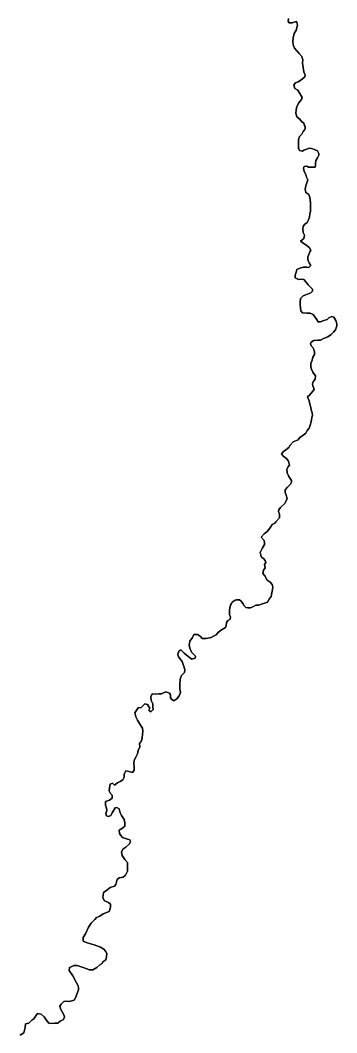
# Model space of a CAD drawing. Header units: inches. Extents: x 33.9 to 41.9, y -4.8 to 5.4.
# Drawn here: x 35.6577 to 35.7098, y 1.0328 to 1.1998 of the extents above; entities that cross this region are included whole.
import ezdxf

# ---------------------------------------------------------------- set-up
doc = ezdxf.new("R2010")
doc.units = ezdxf.units.IN
doc.header["$MEASUREMENT"] = 0
doc.layers.add('Counties', color=7, linetype='Continuous')

msp = doc.modelspace()

# ---------------------------------------------------------------- linework, layer by layer
at = {"layer": 'Counties'}
for points in [[(35.70188, 1.20015), (35.70184, 1.19967), (35.702, 1.1994), (35.70247, 1.1994), (35.70313, 1.19963), (35.70329, 1.19948), (35.70336, 1.19901), (35.70317, 1.19822), (35.70281, 1.19763), (35.70266, 1.19693), (35.70258, 1.19634), (35.70266, 1.19579), (35.70289, 1.19524), (35.70324, 1.19481), (35.70367, 1.19433), (35.7041, 1.19386), (35.70425, 1.19331), (35.70421, 1.19276), (35.70433, 1.19206), (35.70441, 1.19135), (35.70464, 1.1908), (35.7046, 1.19049), (35.70393, 1.18994), (35.70346, 1.18966), (35.70303, 1.18951), (35.70276, 1.18919), (35.70291, 1.1886), (35.70342, 1.18829), (35.70373, 1.18774), (35.70416, 1.18711), (35.70405, 1.18676), (35.70361, 1.18621), (35.70326, 1.18562), (35.70314, 1.18503), (35.7031, 1.18452), (35.70326, 1.18389), (35.70373, 1.18354), (35.70404, 1.18311), (35.70443, 1.18283), (35.70451, 1.18248), (35.70466, 1.18228), (35.70462, 1.18197), (35.70458, 1.18181), (35.70431, 1.1815), (35.70407, 1.18103), (35.70372, 1.18067), (35.70356, 1.18016), (35.70356, 1.17942), (35.70356, 1.17875), (35.70368, 1.17836), (35.70422, 1.17824), (35.70442, 1.17839), (35.70489, 1.17859), (35.70532, 1.17875), (35.70567, 1.17867), (35.7063, 1.17847), (35.70669, 1.17831), (35.70688, 1.17784), (35.70688, 1.17757), (35.70669, 1.17714), (35.70641, 1.17671), (35.70633, 1.1762), (35.70633, 1.17584), (35.70629, 1.17561), (35.70559, 1.17557), (35.70516, 1.17561), (35.70492, 1.17576), (35.70449, 1.17573), (35.70438, 1.17541), (35.70445, 1.17486), (35.70472, 1.17439), (35.70484, 1.17396), (35.70508, 1.17353), (35.70496, 1.17317), (35.70476, 1.17251), (35.70464, 1.17196), (35.70472, 1.17141), (35.70523, 1.17109), (35.70542, 1.17058), (35.70554, 1.16976), (35.70554, 1.16921), (35.70549, 1.16874), (35.70549, 1.16827), (35.70538, 1.16791), (35.70534, 1.16736), (35.70514, 1.16677), (35.70498, 1.16646), (35.70451, 1.16615), (35.70428, 1.16583), (35.70424, 1.16536), (35.70432, 1.16481), (35.70455, 1.16438), (35.70439, 1.16383), (35.70388, 1.1634), (35.70423, 1.16309), (35.70462, 1.16281), (35.7049, 1.16269), (35.70533, 1.1623), (35.70556, 1.16191), (35.7054, 1.16163), (35.70525, 1.16116), (35.70505, 1.16081), (35.70505, 1.16038), (35.70517, 1.16002), (35.70532, 1.15983), (35.70555, 1.15935), (35.70524, 1.15904), (35.70493, 1.15908), (35.70438, 1.15908), (35.70391, 1.159), (35.70325, 1.15869), (35.70317, 1.15826), (35.70297, 1.15775), (35.70301, 1.15732), (35.70356, 1.15704), (35.70391, 1.15712), (35.70442, 1.15704), (35.70473, 1.15669), (35.70512, 1.15618), (35.70555, 1.15574), (35.70586, 1.15547), (35.70582, 1.15511), (35.70559, 1.15488), (35.705, 1.15464), (35.70433, 1.15437), (35.70386, 1.1539), (35.70382, 1.15331), (35.70382, 1.15288), (35.70386, 1.15237), (35.7039, 1.1519), (35.70421, 1.15158), (35.70495, 1.1515), (35.70546, 1.1515), (35.70597, 1.15131), (35.70652, 1.15052), (35.70679, 1.15009), (35.70714, 1.15009), (35.70757, 1.15024), (35.70828, 1.15048), (35.70851, 1.15075), (35.70902, 1.15095), (35.70937, 1.15083), (35.70968, 1.15028), (35.70984, 1.14977), (35.70984, 1.14942), (35.70964, 1.14875), (35.70933, 1.14836), (35.7089, 1.14797), (35.70839, 1.14761), (35.70768, 1.1473), (35.70717, 1.14706), (35.70671, 1.14707), (35.70604, 1.14699), (35.70561, 1.14671), (35.70549, 1.14644), (35.70565, 1.14609), (35.70592, 1.14585), (35.70608, 1.1455), (35.70619, 1.1451), (35.70615, 1.14467), (35.70588, 1.14424), (35.7058, 1.14373), (35.70556, 1.14318), (35.70556, 1.14267), (35.70568, 1.14224), (35.70591, 1.14177), (35.70634, 1.14118), (35.70626, 1.14059), (35.70595, 1.1402), (35.70587, 1.13984), (35.70591, 1.13949), (35.7061, 1.13894), (35.70595, 1.13867), (35.70555, 1.13827), (35.70536, 1.13796), (35.70504, 1.13768), (35.70532, 1.13702), (35.70543, 1.13647), (35.70555, 1.13592), (35.70563, 1.13553), (35.70578, 1.13505), (35.70582, 1.1347), (35.70574, 1.13431), (35.70562, 1.1336), (35.70546, 1.13301), (35.70531, 1.13254), (35.70499, 1.13215), (35.70476, 1.13168), (35.70433, 1.13137), (35.7037, 1.13094), (35.70347, 1.13058), (35.70268, 1.13027), (35.70217, 1.12972), (35.70194, 1.12933), (35.70143, 1.12898), (35.70104, 1.12866), (35.70076, 1.12827), (35.70104, 1.12788), (35.70151, 1.1276), (35.7019, 1.12709), (35.70205, 1.12642), (35.70178, 1.12607), (35.70162, 1.12576), (35.70166, 1.12517), (35.70193, 1.12458), (35.70236, 1.12391), (35.70236, 1.1236), (35.70224, 1.12328), (35.70185, 1.12293), (35.70173, 1.12277), (35.70134, 1.12234), (35.70134, 1.12191), (35.70153, 1.12148), (35.70169, 1.12093), (35.70153, 1.12053), (35.70126, 1.1201), (35.70059, 1.11944), (35.70028, 1.11908), (35.70024, 1.11877), (35.70039, 1.11834), (35.70043, 1.11775), (35.6998, 1.11708), (35.69965, 1.11685), (35.69922, 1.11661), (35.6989, 1.11622), (35.69863, 1.11579), (35.69831, 1.11543), (35.69788, 1.11508), (35.69738, 1.11453), (35.69788, 1.11398), (35.69796, 1.11355), (35.69792, 1.11332), (35.69761, 1.11277), (35.69741, 1.11237), (35.69721, 1.11202), (35.69733, 1.11159), (35.69745, 1.11127), (35.69776, 1.11104), (35.69803, 1.11069), (35.69815, 1.11037), (35.69791, 1.11002), (35.69803, 1.10951), (35.69776, 1.10908), (35.69768, 1.10856), (35.69799, 1.10817), (35.69838, 1.10743), (35.69889, 1.10711), (35.6992, 1.10676), (35.69928, 1.10633), (35.69924, 1.10593), (35.69916, 1.10535), (35.69904, 1.10476), (35.69872, 1.10433), (35.69841, 1.10382), (35.69763, 1.10354), (35.69692, 1.10335), (35.69649, 1.10335), (35.6961, 1.10311), (35.69563, 1.10288), (35.69516, 1.10288), (35.69485, 1.10292), (35.69458, 1.10319), (35.69434, 1.10362), (35.69407, 1.10398), (35.6938, 1.10421), (35.69333, 1.10421), (35.69309, 1.10417), (35.69262, 1.10382), (35.69247, 1.10359), (35.69231, 1.10331), (35.69223, 1.10292), (35.69215, 1.10237), (35.69219, 1.10178), (35.69231, 1.10135), (35.69227, 1.10103), (35.69191, 1.1008), (35.69168, 1.10049), (35.6916, 1.09994), (35.69148, 1.09966), (35.69066, 1.09915), (35.69023, 1.09876), (35.68995, 1.09841), (35.68964, 1.09825), (35.68913, 1.09801), (35.68831, 1.09782), (35.68765, 1.09782), (35.68737, 1.09813), (35.68687, 1.09849), (35.68628, 1.09849), (35.68604, 1.09798), (35.68565, 1.09739), (35.68553, 1.09672), (35.68561, 1.09621), (35.68588, 1.09555), (35.68658, 1.09492), (35.68651, 1.09456), (35.68596, 1.09441), (35.68557, 1.09468), (35.68502, 1.09512), (35.68467, 1.09539), (35.68416, 1.09594), (35.68381, 1.09575), (35.68365, 1.09523), (35.68377, 1.0948), (35.68439, 1.09402), (35.68455, 1.09351), (35.6847, 1.09311), (35.68482, 1.0926), (35.68474, 1.09221), (35.68427, 1.0917), (35.68404, 1.09111), (35.684, 1.09025), (35.68399, 1.08954), (35.68407, 1.08891), (35.68387, 1.08836), (35.68348, 1.08789), (35.68301, 1.08754), (35.68258, 1.08782), (35.68243, 1.08805), (35.68243, 1.08852), (35.68227, 1.0888), (35.68169, 1.08903), (35.68129, 1.08884), (35.68098, 1.08872), (35.68051, 1.08868), (35.67996, 1.08864), (35.67942, 1.08868), (35.67918, 1.08821), (35.67926, 1.08758), (35.67953, 1.08703), (35.67953, 1.0866), (35.67957, 1.08609), (35.67922, 1.08574), (35.67886, 1.08602), (35.67902, 1.08633), (35.67883, 1.08668), (35.67867, 1.08696), (35.6782, 1.08704), (35.67793, 1.08676), (35.67758, 1.08645), (35.67711, 1.08641), (35.67679, 1.0859), (35.67656, 1.08555), (35.67671, 1.08488), (35.67702, 1.08437), (35.67749, 1.08354), (35.67784, 1.08303), (35.67788, 1.08256), (35.67784, 1.08201), (35.67776, 1.08146), (35.67764, 1.08095), (35.67733, 1.08052), (35.67737, 1.07997), (35.67713, 1.07934), (35.67701, 1.07881), (35.67672, 1.07827), (35.67643, 1.07776), (35.67639, 1.07722), (35.67643, 1.07663), (35.67647, 1.07613), (35.67618, 1.07571), (35.67555, 1.07588), (35.67509, 1.076), (35.6748, 1.07546), (35.6748, 1.07495), (35.67459, 1.07449), (35.67417, 1.07424), (35.67372, 1.07399), (35.67321, 1.07365), (35.67288, 1.07395), (35.67251, 1.07382), (35.67238, 1.07319), (35.67234, 1.07269), (35.67255, 1.07223), (35.6728, 1.07197), (35.6728, 1.07151), (35.67238, 1.07118), (35.67175, 1.07093), (35.67175, 1.07034), (35.67188, 1.06983), (35.67192, 1.06946), (35.67179, 1.06895), (35.67188, 1.06858), (35.67221, 1.06845), (35.67259, 1.06862), (35.67284, 1.06908), (35.6733, 1.06988), (35.67359, 1.06996), (35.67396, 1.06975), (35.67413, 1.06904), (35.67434, 1.06862), (35.6748, 1.06794), (35.67492, 1.0674), (35.67492, 1.06685), (35.67451, 1.06656), (35.67396, 1.06622), (35.67401, 1.06564), (35.67425, 1.06534), (35.67451, 1.06501), (35.67517, 1.0648), (35.67572, 1.06463), (35.67584, 1.06437), (35.67567, 1.06396), (35.67509, 1.06341), (35.67459, 1.06308), (35.67434, 1.06257), (35.67446, 1.06203), (35.67492, 1.06135), (35.67534, 1.06085), (35.67538, 1.06043), (35.67538, 1.05997), (35.67538, 1.05946), (35.67517, 1.05913), (35.67505, 1.05879), (35.67463, 1.05846), (35.67396, 1.05833), (35.67363, 1.05808), (35.67354, 1.05766), (35.67342, 1.05724), (35.67321, 1.05699), (35.6725, 1.05674), (35.67196, 1.05632), (35.67142, 1.0559), (35.67129, 1.05506), (35.67154, 1.05452), (35.67221, 1.05426), (35.67254, 1.05397), (35.67254, 1.05355), (35.67242, 1.05305), (35.67233, 1.05279), (35.67133, 1.05238), (35.67079, 1.05204), (35.67025, 1.05179), (35.66995, 1.05149), (35.66937, 1.05086), (35.66895, 1.05019), (35.66841, 1.0491), (35.66803, 1.04847), (35.66803, 1.04789), (35.6687, 1.04763), (35.66987, 1.04726), (35.67091, 1.04692), (35.67145, 1.04658), (35.67171, 1.04625), (35.67196, 1.04583), (35.67191, 1.04528), (35.67179, 1.04482), (35.67129, 1.04448), (35.67116, 1.04423), (35.67079, 1.04398), (35.67029, 1.04352), (35.66966, 1.04318), (35.66908, 1.04314), (35.66866, 1.04331), (35.66807, 1.04352), (35.66753, 1.04373), (35.66707, 1.0439), (35.66649, 1.0439), (35.6662, 1.04373), (35.66578, 1.04356), (35.66574, 1.04306), (35.66632, 1.04218), (35.66695, 1.04104), (35.6672, 1.04054), (35.66728, 1.04021), (35.66728, 1.03987), (35.66699, 1.03916), (35.66686, 1.03865), (35.66657, 1.03815), (35.66574, 1.03794), (35.66536, 1.03798), (35.66486, 1.03794), (35.6644, 1.03752), (35.66419, 1.03714), (35.66436, 1.03664), (35.66461, 1.03622), (35.66486, 1.03572), (35.66498, 1.03538), (35.66482, 1.03496), (35.66427, 1.03471), (35.66386, 1.03437), (35.66332, 1.03437), (35.66273, 1.03429), (35.6624, 1.03438), (35.66194, 1.03492), (35.6616, 1.03543), (35.66115, 1.03584), (35.66052, 1.03597), (35.66027, 1.03555), (35.65993, 1.03509), (35.65956, 1.03484), (35.6591, 1.03438), (35.65856, 1.03425), (35.65847, 1.03362), (35.65826, 1.03278), (35.65768, 1.03236)], [(35.65768, 1.03236), (35.65826, 1.03278), (35.65847, 1.03362), (35.65856, 1.03425), (35.6591, 1.03438), (35.65956, 1.03484), (35.65993, 1.03509), (35.66027, 1.03555), (35.66052, 1.03597), (35.66115, 1.03584), (35.6616, 1.03543), (35.66194, 1.03492), (35.6624, 1.03438), (35.66273, 1.03429), (35.66332, 1.03437), (35.66386, 1.03437), (35.66427, 1.03471), (35.66482, 1.03496), (35.66498, 1.03538), (35.66486, 1.03572), (35.66461, 1.03622), (35.66436, 1.03664), (35.66419, 1.03714), (35.6644, 1.03752), (35.66486, 1.03794), (35.66536, 1.03798), (35.66574, 1.03794), (35.66657, 1.03815), (35.66686, 1.03865), (35.66699, 1.03916), (35.66728, 1.03987), (35.66728, 1.04021), (35.6672, 1.04054), (35.66695, 1.04104), (35.66632, 1.04218), (35.66574, 1.04306), (35.66578, 1.04356), (35.6662, 1.04373), (35.66649, 1.0439), (35.66707, 1.0439), (35.66753, 1.04373), (35.66807, 1.04352), (35.66866, 1.04331), (35.66908, 1.04314), (35.66966, 1.04318), (35.67029, 1.04352), (35.67079, 1.04398), (35.67116, 1.04423), (35.67129, 1.04448), (35.67179, 1.04482), (35.67191, 1.04528), (35.67196, 1.04583), (35.67171, 1.04625), (35.67145, 1.04658), (35.67091, 1.04692), (35.66987, 1.04726), (35.6687, 1.04763), (35.66803, 1.04789), (35.66803, 1.04847), (35.66841, 1.0491), (35.66895, 1.05019), (35.66937, 1.05086), (35.66995, 1.05149), (35.67025, 1.05179), (35.67079, 1.05204), (35.67133, 1.05238), (35.67233, 1.05279), (35.67242, 1.05305), (35.67254, 1.05355), (35.67254, 1.05397), (35.67221, 1.05426), (35.67154, 1.05452), (35.67129, 1.05506), (35.67142, 1.0559), (35.67196, 1.05632), (35.6725, 1.05674), (35.67321, 1.05699), (35.67342, 1.05724), (35.67354, 1.05766), (35.67363, 1.05808), (35.67396, 1.05833), (35.67463, 1.05846), (35.67505, 1.05879), (35.67517, 1.05913), (35.67538, 1.05946), (35.67538, 1.05997), (35.67538, 1.06043), (35.67534, 1.06085), (35.67492, 1.06135), (35.67446, 1.06203), (35.67434, 1.06257), (35.67459, 1.06308), (35.67509, 1.06341), (35.67567, 1.06396), (35.67584, 1.06437), (35.67572, 1.06463), (35.67517, 1.0648), (35.67451, 1.06501), (35.67425, 1.06534), (35.67401, 1.06564), (35.67396, 1.06622), (35.67451, 1.06656), (35.67492, 1.06685), (35.67492, 1.0674), (35.6748, 1.06794), (35.67434, 1.06862), (35.67413, 1.06904), (35.67396, 1.06975), (35.67359, 1.06996), (35.6733, 1.06988), (35.67284, 1.06908), (35.67259, 1.06862), (35.67221, 1.06845), (35.67188, 1.06858), (35.67179, 1.06895), (35.67192, 1.06946), (35.67188, 1.06983), (35.67175, 1.07034), (35.67175, 1.07093), (35.67238, 1.07118), (35.6728, 1.07151), (35.6728, 1.07197), (35.67255, 1.07223), (35.67234, 1.07269), (35.67238, 1.07319), (35.67251, 1.07382), (35.67288, 1.07395), (35.67321, 1.07365), (35.67372, 1.07399), (35.67417, 1.07424), (35.67459, 1.07449), (35.6748, 1.07495), (35.6748, 1.07546), (35.67509, 1.076), (35.67555, 1.07588), (35.67618, 1.07571), (35.67647, 1.07613), (35.67643, 1.07663), (35.67639, 1.07722), (35.67643, 1.07776), (35.67672, 1.07827), (35.67701, 1.07881), (35.67713, 1.07934), (35.67737, 1.07997), (35.67733, 1.08052), (35.67764, 1.08095), (35.67776, 1.08146), (35.67784, 1.08201), (35.67788, 1.08256), (35.67784, 1.08303), (35.67749, 1.08354), (35.67702, 1.08437), (35.67671, 1.08488), (35.67656, 1.08555), (35.67679, 1.0859), (35.67711, 1.08641), (35.67758, 1.08645), (35.67793, 1.08676), (35.6782, 1.08704), (35.67867, 1.08696), (35.67883, 1.08668), (35.67902, 1.08633), (35.67886, 1.08602), (35.67922, 1.08574), (35.67957, 1.08609), (35.67953, 1.0866), (35.67953, 1.08703), (35.67926, 1.08758), (35.67918, 1.08821), (35.67942, 1.08868), (35.67996, 1.08864), (35.68051, 1.08868), (35.68098, 1.08872), (35.68129, 1.08884), (35.68169, 1.08903), (35.68227, 1.0888), (35.68243, 1.08852), (35.68243, 1.08805), (35.68258, 1.08782), (35.68301, 1.08754), (35.68348, 1.08789), (35.68387, 1.08836), (35.68407, 1.08891), (35.68399, 1.08954), (35.684, 1.09025), (35.68404, 1.09111), (35.68427, 1.0917), (35.68474, 1.09221), (35.68482, 1.0926), (35.6847, 1.09311), (35.68455, 1.09351), (35.68439, 1.09402), (35.68377, 1.0948), (35.68365, 1.09523), (35.68381, 1.09575), (35.68416, 1.09594), (35.68467, 1.09539), (35.68502, 1.09512), (35.68557, 1.09468), (35.68596, 1.09441), (35.68651, 1.09456), (35.68658, 1.09492), (35.68588, 1.09555), (35.68561, 1.09621), (35.68553, 1.09672), (35.68565, 1.09739), (35.68604, 1.09798), (35.68628, 1.09849), (35.68687, 1.09849), (35.68737, 1.09813), (35.68765, 1.09782), (35.68831, 1.09782), (35.68913, 1.09801), (35.68964, 1.09825), (35.68995, 1.09841), (35.69023, 1.09876), (35.69066, 1.09915), (35.69148, 1.09966), (35.6916, 1.09994), (35.69168, 1.10049), (35.69191, 1.1008), (35.69227, 1.10103), (35.69231, 1.10135), (35.69219, 1.10178), (35.69215, 1.10237), (35.69223, 1.10292), (35.69231, 1.10331), (35.69247, 1.10359), (35.69262, 1.10382), (35.69309, 1.10417), (35.69333, 1.10421), (35.6938, 1.10421), (35.69407, 1.10398), (35.69434, 1.10362), (35.69458, 1.10319), (35.69485, 1.10292), (35.69516, 1.10288), (35.69563, 1.10288), (35.6961, 1.10311), (35.69649, 1.10335), (35.69692, 1.10335), (35.69763, 1.10354), (35.69841, 1.10382), (35.69872, 1.10433), (35.69904, 1.10476), (35.69916, 1.10535), (35.69924, 1.10593), (35.69928, 1.10633), (35.6992, 1.10676), (35.69889, 1.10711), (35.69838, 1.10743), (35.69799, 1.10817), (35.69768, 1.10856), (35.69776, 1.10908), (35.69803, 1.10951), (35.69791, 1.11002), (35.69815, 1.11037), (35.69803, 1.11069), (35.69776, 1.11104), (35.69745, 1.11127), (35.69733, 1.11159), (35.69721, 1.11202), (35.69741, 1.11237), (35.69761, 1.11277), (35.69792, 1.11332), (35.69796, 1.11355), (35.69788, 1.11398), (35.69738, 1.11453), (35.69788, 1.11508), (35.69831, 1.11543), (35.69863, 1.11579), (35.6989, 1.11622), (35.69922, 1.11661), (35.69965, 1.11685), (35.6998, 1.11708), (35.70043, 1.11775), (35.70039, 1.11834), (35.70024, 1.11877), (35.70028, 1.11908), (35.70059, 1.11944), (35.70126, 1.1201), (35.70153, 1.12053), (35.70169, 1.12093), (35.70153, 1.12148), (35.70134, 1.12191), (35.70134, 1.12234), (35.70173, 1.12277), (35.70185, 1.12293), (35.70224, 1.12328), (35.70236, 1.1236), (35.70236, 1.12391), (35.70193, 1.12458), (35.70166, 1.12517), (35.70162, 1.12576), (35.70178, 1.12607), (35.70205, 1.12642), (35.7019, 1.12709), (35.70151, 1.1276), (35.70104, 1.12788), (35.70076, 1.12827), (35.70104, 1.12866), (35.70143, 1.12898), (35.70194, 1.12933), (35.70217, 1.12972), (35.70268, 1.13027), (35.70347, 1.13058), (35.7037, 1.13094), (35.70433, 1.13137), (35.70476, 1.13168), (35.70499, 1.13215), (35.70531, 1.13254), (35.70546, 1.13301), (35.70562, 1.1336), (35.70574, 1.13431), (35.70582, 1.1347), (35.70578, 1.13505), (35.70563, 1.13553), (35.70555, 1.13592), (35.70543, 1.13647), (35.70532, 1.13702), (35.70504, 1.13768), (35.70536, 1.13796), (35.70555, 1.13827), (35.70595, 1.13867), (35.7061, 1.13894), (35.70591, 1.13949), (35.70587, 1.13984), (35.70595, 1.1402), (35.70626, 1.14059), (35.70634, 1.14118), (35.70591, 1.14177), (35.70568, 1.14224), (35.70556, 1.14267), (35.70556, 1.14318), (35.7058, 1.14373), (35.70588, 1.14424), (35.70615, 1.14467), (35.70619, 1.1451), (35.70608, 1.1455), (35.70592, 1.14585), (35.70565, 1.14609), (35.70549, 1.14644), (35.70561, 1.14671), (35.70604, 1.14699), (35.70671, 1.14707), (35.70717, 1.14706), (35.70768, 1.1473), (35.70839, 1.14761), (35.7089, 1.14797), (35.70933, 1.14836), (35.70964, 1.14875), (35.70984, 1.14942), (35.70984, 1.14977), (35.70968, 1.15028), (35.70937, 1.15083), (35.70902, 1.15095), (35.70851, 1.15075), (35.70828, 1.15048), (35.70757, 1.15024), (35.70714, 1.15009), (35.70679, 1.15009), (35.70652, 1.15052), (35.70597, 1.15131), (35.70546, 1.1515), (35.70495, 1.1515), (35.70421, 1.15158), (35.7039, 1.1519), (35.70386, 1.15237), (35.70382, 1.15288), (35.70382, 1.15331), (35.70386, 1.1539), (35.70433, 1.15437), (35.705, 1.15464), (35.70559, 1.15488), (35.70582, 1.15511), (35.70586, 1.15547), (35.70555, 1.15574), (35.70512, 1.15618), (35.70473, 1.15669), (35.70442, 1.15704), (35.70391, 1.15712), (35.70356, 1.15704), (35.70301, 1.15732), (35.70297, 1.15775), (35.70317, 1.15826), (35.70325, 1.15869), (35.70391, 1.159), (35.70438, 1.15908), (35.70493, 1.15908), (35.70524, 1.15904), (35.70555, 1.15935), (35.70532, 1.15983), (35.70517, 1.16002), (35.70505, 1.16038), (35.70505, 1.16081), (35.70525, 1.16116), (35.7054, 1.16163), (35.70556, 1.16191), (35.70533, 1.1623), (35.7049, 1.16269), (35.70462, 1.16281), (35.70423, 1.16309), (35.70388, 1.1634), (35.70439, 1.16383), (35.70455, 1.16438), (35.70432, 1.16481), (35.70424, 1.16536), (35.70428, 1.16583), (35.70451, 1.16615), (35.70498, 1.16646), (35.70514, 1.16677), (35.70534, 1.16736), (35.70538, 1.16791), (35.70549, 1.16827), (35.70549, 1.16874), (35.70554, 1.16921), (35.70554, 1.16976), (35.70542, 1.17058), (35.70523, 1.17109), (35.70472, 1.17141), (35.70464, 1.17196), (35.70476, 1.17251), (35.70496, 1.17317), (35.70508, 1.17353), (35.70484, 1.17396), (35.70472, 1.17439), (35.70445, 1.17486), (35.70438, 1.17541), (35.70449, 1.17573), (35.70492, 1.17576), (35.70516, 1.17561), (35.70559, 1.17557), (35.70629, 1.17561), (35.70633, 1.17584), (35.70633, 1.1762), (35.70641, 1.17671), (35.70669, 1.17714), (35.70688, 1.17757), (35.70688, 1.17784), (35.70669, 1.17831), (35.7063, 1.17847), (35.70567, 1.17867), (35.70532, 1.17875), (35.70489, 1.17859), (35.70442, 1.17839), (35.70422, 1.17824), (35.70368, 1.17836), (35.70356, 1.17875), (35.70356, 1.17942), (35.70356, 1.18016), (35.70372, 1.18067), (35.70407, 1.18103), (35.70431, 1.1815), (35.70458, 1.18181), (35.70462, 1.18197), (35.70466, 1.18228), (35.70451, 1.18248), (35.70443, 1.18283), (35.70404, 1.18311), (35.70373, 1.18354), (35.70326, 1.18389), (35.7031, 1.18452), (35.70314, 1.18503), (35.70326, 1.18562), (35.70361, 1.18621), (35.70405, 1.18676), (35.70416, 1.18711), (35.70373, 1.18774), (35.70342, 1.18829), (35.70291, 1.1886), (35.70276, 1.18919), (35.70303, 1.18951), (35.70346, 1.18966), (35.70393, 1.18994), (35.7046, 1.19049), (35.70464, 1.1908), (35.70441, 1.19135), (35.70433, 1.19206), (35.70421, 1.19276), (35.70425, 1.19331), (35.7041, 1.19386), (35.70367, 1.19433), (35.70324, 1.19481), (35.70289, 1.19524), (35.70266, 1.19579), (35.70258, 1.19634), (35.70266, 1.19693), (35.70281, 1.19763), (35.70317, 1.19822), (35.70336, 1.19901), (35.70329, 1.19948), (35.70313, 1.19963), (35.70247, 1.1994), (35.702, 1.1994), (35.70184, 1.19967), (35.70188, 1.20015)], [(35.70188, 1.20015), (35.70184, 1.19967), (35.702, 1.1994), (35.70247, 1.1994), (35.70313, 1.19963), (35.70329, 1.19948), (35.70336, 1.19901), (35.70317, 1.19822), (35.70281, 1.19763), (35.70266, 1.19693), (35.70258, 1.19634), (35.70266, 1.19579), (35.70289, 1.19524), (35.70324, 1.19481), (35.70367, 1.19433), (35.7041, 1.19386), (35.70425, 1.19331), (35.70421, 1.19276), (35.70433, 1.19206), (35.70441, 1.19135), (35.70464, 1.1908), (35.7046, 1.19049), (35.70393, 1.18994), (35.70346, 1.18966), (35.70303, 1.18951), (35.70276, 1.18919), (35.70291, 1.1886), (35.70342, 1.18829), (35.70373, 1.18774), (35.70416, 1.18711), (35.70405, 1.18676), (35.70361, 1.18621), (35.70326, 1.18562), (35.70314, 1.18503), (35.7031, 1.18452), (35.70326, 1.18389), (35.70373, 1.18354), (35.70404, 1.18311), (35.70443, 1.18283), (35.70451, 1.18248), (35.70466, 1.18228), (35.70462, 1.18197), (35.70458, 1.18181), (35.70431, 1.1815), (35.70407, 1.18103), (35.70372, 1.18067), (35.70356, 1.18016), (35.70356, 1.17942), (35.70356, 1.17875), (35.70368, 1.17836), (35.70422, 1.17824), (35.70442, 1.17839), (35.70489, 1.17859), (35.70532, 1.17875), (35.70567, 1.17867), (35.7063, 1.17847), (35.70669, 1.17831), (35.70688, 1.17784), (35.70688, 1.17757), (35.70669, 1.17714), (35.70641, 1.17671), (35.70633, 1.1762), (35.70633, 1.17584), (35.70629, 1.17561), (35.70559, 1.17557), (35.70516, 1.17561), (35.70492, 1.17576), (35.70449, 1.17573), (35.70438, 1.17541), (35.70445, 1.17486), (35.70472, 1.17439), (35.70484, 1.17396), (35.70508, 1.17353), (35.70496, 1.17317), (35.70476, 1.17251), (35.70464, 1.17196), (35.70472, 1.17141), (35.70523, 1.17109), (35.70542, 1.17058), (35.70554, 1.16976), (35.70554, 1.16921), (35.70549, 1.16874), (35.70549, 1.16827), (35.70538, 1.16791), (35.70534, 1.16736), (35.70514, 1.16677), (35.70498, 1.16646), (35.70451, 1.16615), (35.70428, 1.16583), (35.70424, 1.16536), (35.70432, 1.16481), (35.70455, 1.16438), (35.70439, 1.16383), (35.70388, 1.1634), (35.70423, 1.16309), (35.70462, 1.16281), (35.7049, 1.16269), (35.70533, 1.1623), (35.70556, 1.16191), (35.7054, 1.16163), (35.70525, 1.16116), (35.70505, 1.16081), (35.70505, 1.16038), (35.70517, 1.16002), (35.70532, 1.15983), (35.70555, 1.15935), (35.70524, 1.15904), (35.70493, 1.15908), (35.70438, 1.15908), (35.70391, 1.159), (35.70325, 1.15869), (35.70317, 1.15826), (35.70297, 1.15775), (35.70301, 1.15732), (35.70356, 1.15704), (35.70391, 1.15712), (35.70442, 1.15704), (35.70473, 1.15669), (35.70512, 1.15618), (35.70555, 1.15574), (35.70586, 1.15547), (35.70582, 1.15511), (35.70559, 1.15488), (35.705, 1.15464), (35.70433, 1.15437), (35.70386, 1.1539), (35.70382, 1.15331), (35.70382, 1.15288), (35.70386, 1.15237), (35.7039, 1.1519), (35.70421, 1.15158), (35.70495, 1.1515), (35.70546, 1.1515), (35.70597, 1.15131), (35.70652, 1.15052), (35.70679, 1.15009), (35.70714, 1.15009), (35.70757, 1.15024), (35.70828, 1.15048), (35.70851, 1.15075), (35.70902, 1.15095), (35.70937, 1.15083), (35.70968, 1.15028), (35.70984, 1.14977), (35.70984, 1.14942), (35.70964, 1.14875), (35.70933, 1.14836), (35.7089, 1.14797), (35.70839, 1.14761), (35.70768, 1.1473), (35.70717, 1.14706), (35.70671, 1.14707), (35.70604, 1.14699), (35.70561, 1.14671), (35.70549, 1.14644), (35.70565, 1.14609), (35.70592, 1.14585), (35.70608, 1.1455), (35.70619, 1.1451), (35.70615, 1.14467), (35.70588, 1.14424), (35.7058, 1.14373), (35.70556, 1.14318), (35.70556, 1.14267), (35.70568, 1.14224), (35.70591, 1.14177), (35.70634, 1.14118), (35.70626, 1.14059), (35.70595, 1.1402), (35.70587, 1.13984), (35.70591, 1.13949), (35.7061, 1.13894), (35.70595, 1.13867), (35.70555, 1.13827), (35.70536, 1.13796), (35.70504, 1.13768), (35.70532, 1.13702), (35.70543, 1.13647), (35.70555, 1.13592), (35.70563, 1.13553), (35.70578, 1.13505), (35.70582, 1.1347), (35.70574, 1.13431), (35.70562, 1.1336), (35.70546, 1.13301), (35.70531, 1.13254), (35.70499, 1.13215), (35.70476, 1.13168), (35.70433, 1.13137), (35.7037, 1.13094), (35.70347, 1.13058), (35.70268, 1.13027), (35.70217, 1.12972), (35.70194, 1.12933), (35.70143, 1.12898), (35.70104, 1.12866), (35.70076, 1.12827), (35.70104, 1.12788), (35.70151, 1.1276), (35.7019, 1.12709), (35.70205, 1.12642), (35.70178, 1.12607), (35.70162, 1.12576), (35.70166, 1.12517), (35.70193, 1.12458), (35.70236, 1.12391), (35.70236, 1.1236), (35.70224, 1.12328), (35.70185, 1.12293), (35.70173, 1.12277), (35.70134, 1.12234), (35.70134, 1.12191), (35.70153, 1.12148), (35.70169, 1.12093), (35.70153, 1.12053), (35.70126, 1.1201), (35.70059, 1.11944), (35.70028, 1.11908), (35.70024, 1.11877), (35.70039, 1.11834), (35.70043, 1.11775), (35.6998, 1.11708), (35.69965, 1.11685), (35.69922, 1.11661), (35.6989, 1.11622), (35.69863, 1.11579), (35.69831, 1.11543), (35.69788, 1.11508), (35.69738, 1.11453), (35.69788, 1.11398), (35.69796, 1.11355), (35.69792, 1.11332), (35.69761, 1.11277), (35.69741, 1.11237), (35.69721, 1.11202), (35.69733, 1.11159), (35.69745, 1.11127), (35.69776, 1.11104), (35.69803, 1.11069), (35.69815, 1.11037), (35.69791, 1.11002), (35.69803, 1.10951), (35.69776, 1.10908), (35.69768, 1.10856), (35.69799, 1.10817), (35.69838, 1.10743), (35.69889, 1.10711), (35.6992, 1.10676), (35.69928, 1.10633), (35.69924, 1.10593), (35.69916, 1.10535), (35.69904, 1.10476), (35.69872, 1.10433), (35.69841, 1.10382), (35.69763, 1.10354), (35.69692, 1.10335), (35.69649, 1.10335), (35.6961, 1.10311), (35.69563, 1.10288), (35.69516, 1.10288), (35.69485, 1.10292), (35.69458, 1.10319), (35.69434, 1.10362), (35.69407, 1.10398), (35.6938, 1.10421), (35.69333, 1.10421), (35.69309, 1.10417), (35.69262, 1.10382), (35.69247, 1.10359), (35.69231, 1.10331), (35.69223, 1.10292), (35.69215, 1.10237), (35.69219, 1.10178), (35.69231, 1.10135), (35.69227, 1.10103), (35.69191, 1.1008), (35.69168, 1.10049), (35.6916, 1.09994), (35.69148, 1.09966), (35.69066, 1.09915), (35.69023, 1.09876), (35.68995, 1.09841), (35.68964, 1.09825), (35.68913, 1.09801), (35.68831, 1.09782), (35.68765, 1.09782), (35.68737, 1.09813), (35.68687, 1.09849), (35.68628, 1.09849), (35.68604, 1.09798), (35.68565, 1.09739), (35.68553, 1.09672), (35.68561, 1.09621), (35.68588, 1.09555), (35.68658, 1.09492), (35.68651, 1.09456), (35.68596, 1.09441), (35.68557, 1.09468), (35.68502, 1.09512), (35.68467, 1.09539), (35.68416, 1.09594), (35.68381, 1.09575), (35.68365, 1.09523), (35.68377, 1.0948), (35.68439, 1.09402), (35.68455, 1.09351), (35.6847, 1.09311), (35.68482, 1.0926), (35.68474, 1.09221), (35.68427, 1.0917), (35.68404, 1.09111), (35.684, 1.09025), (35.68399, 1.08954), (35.68407, 1.08891), (35.68387, 1.08836), (35.68348, 1.08789), (35.68301, 1.08754), (35.68258, 1.08782), (35.68243, 1.08805), (35.68243, 1.08852), (35.68227, 1.0888), (35.68169, 1.08903), (35.68129, 1.08884), (35.68098, 1.08872), (35.68051, 1.08868), (35.67996, 1.08864), (35.67942, 1.08868), (35.67918, 1.08821), (35.67926, 1.08758), (35.67953, 1.08703), (35.67953, 1.0866), (35.67957, 1.08609), (35.67922, 1.08574), (35.67886, 1.08602), (35.67902, 1.08633), (35.67883, 1.08668), (35.67867, 1.08696), (35.6782, 1.08704), (35.67793, 1.08676), (35.67758, 1.08645), (35.67711, 1.08641), (35.67679, 1.0859), (35.67656, 1.08555), (35.67671, 1.08488), (35.67702, 1.08437), (35.67749, 1.08354), (35.67784, 1.08303), (35.67788, 1.08256), (35.67784, 1.08201), (35.67776, 1.08146), (35.67764, 1.08095), (35.67733, 1.08052), (35.67737, 1.07997), (35.67713, 1.07934), (35.67701, 1.07881), (35.67672, 1.07827), (35.67643, 1.07776), (35.67639, 1.07722), (35.67643, 1.07663), (35.67647, 1.07613), (35.67618, 1.07571), (35.67555, 1.07588), (35.67509, 1.076), (35.6748, 1.07546), (35.6748, 1.07495), (35.67459, 1.07449), (35.67417, 1.07424), (35.67372, 1.07399), (35.67321, 1.07365), (35.67288, 1.07395), (35.67251, 1.07382), (35.67238, 1.07319), (35.67234, 1.07269), (35.67255, 1.07223), (35.6728, 1.07197), (35.6728, 1.07151), (35.67238, 1.07118), (35.67175, 1.07093), (35.67175, 1.07034), (35.67188, 1.06983), (35.67192, 1.06946), (35.67179, 1.06895), (35.67188, 1.06858), (35.67221, 1.06845), (35.67259, 1.06862), (35.67284, 1.06908), (35.6733, 1.06988), (35.67359, 1.06996), (35.67396, 1.06975), (35.67413, 1.06904), (35.67434, 1.06862), (35.6748, 1.06794), (35.67492, 1.0674), (35.67492, 1.06685), (35.67451, 1.06656), (35.67396, 1.06622), (35.67401, 1.06564), (35.67425, 1.06534), (35.67451, 1.06501), (35.67517, 1.0648), (35.67572, 1.06463), (35.67584, 1.06437), (35.67567, 1.06396), (35.67509, 1.06341), (35.67459, 1.06308), (35.67434, 1.06257), (35.67446, 1.06203), (35.67492, 1.06135), (35.67534, 1.06085), (35.67538, 1.06043), (35.67538, 1.05997), (35.67538, 1.05946), (35.67517, 1.05913), (35.67505, 1.05879), (35.67463, 1.05846), (35.67396, 1.05833), (35.67363, 1.05808), (35.67354, 1.05766), (35.67342, 1.05724), (35.67321, 1.05699), (35.6725, 1.05674), (35.67196, 1.05632), (35.67142, 1.0559), (35.67129, 1.05506), (35.67154, 1.05452), (35.67221, 1.05426), (35.67254, 1.05397), (35.67254, 1.05355), (35.67242, 1.05305), (35.67233, 1.05279), (35.67133, 1.05238), (35.67079, 1.05204), (35.67025, 1.05179), (35.66995, 1.05149), (35.66937, 1.05086), (35.66895, 1.05019), (35.66841, 1.0491), (35.66803, 1.04847), (35.66803, 1.04789), (35.6687, 1.04763), (35.66987, 1.04726), (35.67091, 1.04692), (35.67145, 1.04658), (35.67171, 1.04625), (35.67196, 1.04583), (35.67191, 1.04528), (35.67179, 1.04482), (35.67129, 1.04448), (35.67116, 1.04423), (35.67079, 1.04398), (35.67029, 1.04352), (35.66966, 1.04318), (35.66908, 1.04314), (35.66866, 1.04331), (35.66807, 1.04352), (35.66753, 1.04373), (35.66707, 1.0439), (35.66649, 1.0439), (35.6662, 1.04373), (35.66578, 1.04356), (35.66574, 1.04306), (35.66632, 1.04218), (35.66695, 1.04104), (35.6672, 1.04054), (35.66728, 1.04021), (35.66728, 1.03987), (35.66699, 1.03916), (35.66686, 1.03865), (35.66657, 1.03815), (35.66574, 1.03794), (35.66536, 1.03798), (35.66486, 1.03794), (35.6644, 1.03752), (35.66419, 1.03714), (35.66436, 1.03664), (35.66461, 1.03622), (35.66486, 1.03572), (35.66498, 1.03538), (35.66482, 1.03496), (35.66427, 1.03471), (35.66386, 1.03437), (35.66332, 1.03437), (35.66273, 1.03429), (35.6624, 1.03438), (35.66194, 1.03492), (35.6616, 1.03543), (35.66115, 1.03584), (35.66052, 1.03597), (35.66027, 1.03555), (35.65993, 1.03509), (35.65956, 1.03484), (35.6591, 1.03438), (35.65856, 1.03425), (35.65847, 1.03362), (35.65826, 1.03278), (35.65768, 1.03236)], [(35.65768, 1.03236), (35.65826, 1.03278), (35.65847, 1.03362), (35.65856, 1.03425), (35.6591, 1.03438), (35.65956, 1.03484), (35.65993, 1.03509), (35.66027, 1.03555), (35.66052, 1.03597), (35.66115, 1.03584), (35.6616, 1.03543), (35.66194, 1.03492), (35.6624, 1.03438), (35.66273, 1.03429), (35.66332, 1.03437), (35.66386, 1.03437), (35.66427, 1.03471), (35.66482, 1.03496), (35.66498, 1.03538), (35.66486, 1.03572), (35.66461, 1.03622), (35.66436, 1.03664), (35.66419, 1.03714), (35.6644, 1.03752), (35.66486, 1.03794), (35.66536, 1.03798), (35.66574, 1.03794), (35.66657, 1.03815), (35.66686, 1.03865), (35.66699, 1.03916), (35.66728, 1.03987), (35.66728, 1.04021), (35.6672, 1.04054), (35.66695, 1.04104), (35.66632, 1.04218), (35.66574, 1.04306), (35.66578, 1.04356), (35.6662, 1.04373), (35.66649, 1.0439), (35.66707, 1.0439), (35.66753, 1.04373), (35.66807, 1.04352), (35.66866, 1.04331), (35.66908, 1.04314), (35.66966, 1.04318), (35.67029, 1.04352), (35.67079, 1.04398), (35.67116, 1.04423), (35.67129, 1.04448), (35.67179, 1.04482), (35.67191, 1.04528), (35.67196, 1.04583), (35.67171, 1.04625), (35.67145, 1.04658), (35.67091, 1.04692), (35.66987, 1.04726), (35.6687, 1.04763), (35.66803, 1.04789), (35.66803, 1.04847), (35.66841, 1.0491), (35.66895, 1.05019), (35.66937, 1.05086), (35.66995, 1.05149), (35.67025, 1.05179), (35.67079, 1.05204), (35.67133, 1.05238), (35.67233, 1.05279), (35.67242, 1.05305), (35.67254, 1.05355), (35.67254, 1.05397), (35.67221, 1.05426), (35.67154, 1.05452), (35.67129, 1.05506), (35.67142, 1.0559), (35.67196, 1.05632), (35.6725, 1.05674), (35.67321, 1.05699), (35.67342, 1.05724), (35.67354, 1.05766), (35.67363, 1.05808), (35.67396, 1.05833), (35.67463, 1.05846), (35.67505, 1.05879), (35.67517, 1.05913), (35.67538, 1.05946), (35.67538, 1.05997), (35.67538, 1.06043), (35.67534, 1.06085), (35.67492, 1.06135), (35.67446, 1.06203), (35.67434, 1.06257), (35.67459, 1.06308), (35.67509, 1.06341), (35.67567, 1.06396), (35.67584, 1.06437), (35.67572, 1.06463), (35.67517, 1.0648), (35.67451, 1.06501), (35.67425, 1.06534), (35.67401, 1.06564), (35.67396, 1.06622), (35.67451, 1.06656), (35.67492, 1.06685), (35.67492, 1.0674), (35.6748, 1.06794), (35.67434, 1.06862), (35.67413, 1.06904), (35.67396, 1.06975), (35.67359, 1.06996), (35.6733, 1.06988), (35.67284, 1.06908), (35.67259, 1.06862), (35.67221, 1.06845), (35.67188, 1.06858), (35.67179, 1.06895), (35.67192, 1.06946), (35.67188, 1.06983), (35.67175, 1.07034), (35.67175, 1.07093), (35.67238, 1.07118), (35.6728, 1.07151), (35.6728, 1.07197), (35.67255, 1.07223), (35.67234, 1.07269), (35.67238, 1.07319), (35.67251, 1.07382), (35.67288, 1.07395), (35.67321, 1.07365), (35.67372, 1.07399), (35.67417, 1.07424), (35.67459, 1.07449), (35.6748, 1.07495), (35.6748, 1.07546), (35.67509, 1.076), (35.67555, 1.07588), (35.67618, 1.07571), (35.67647, 1.07613), (35.67643, 1.07663), (35.67639, 1.07722), (35.67643, 1.07776), (35.67672, 1.07827), (35.67701, 1.07881), (35.67713, 1.07934), (35.67737, 1.07997), (35.67733, 1.08052), (35.67764, 1.08095), (35.67776, 1.08146), (35.67784, 1.08201), (35.67788, 1.08256), (35.67784, 1.08303), (35.67749, 1.08354), (35.67702, 1.08437), (35.67671, 1.08488), (35.67656, 1.08555), (35.67679, 1.0859), (35.67711, 1.08641), (35.67758, 1.08645), (35.67793, 1.08676), (35.6782, 1.08704), (35.67867, 1.08696), (35.67883, 1.08668), (35.67902, 1.08633), (35.67886, 1.08602), (35.67922, 1.08574), (35.67957, 1.08609), (35.67953, 1.0866), (35.67953, 1.08703), (35.67926, 1.08758), (35.67918, 1.08821), (35.67942, 1.08868), (35.67996, 1.08864), (35.68051, 1.08868), (35.68098, 1.08872), (35.68129, 1.08884), (35.68169, 1.08903), (35.68227, 1.0888), (35.68243, 1.08852), (35.68243, 1.08805), (35.68258, 1.08782), (35.68301, 1.08754), (35.68348, 1.08789), (35.68387, 1.08836), (35.68407, 1.08891), (35.68399, 1.08954), (35.684, 1.09025), (35.68404, 1.09111), (35.68427, 1.0917), (35.68474, 1.09221), (35.68482, 1.0926), (35.6847, 1.09311), (35.68455, 1.09351), (35.68439, 1.09402), (35.68377, 1.0948), (35.68365, 1.09523), (35.68381, 1.09575), (35.68416, 1.09594), (35.68467, 1.09539), (35.68502, 1.09512), (35.68557, 1.09468), (35.68596, 1.09441), (35.68651, 1.09456), (35.68658, 1.09492), (35.68588, 1.09555), (35.68561, 1.09621), (35.68553, 1.09672), (35.68565, 1.09739), (35.68604, 1.09798), (35.68628, 1.09849), (35.68687, 1.09849), (35.68737, 1.09813), (35.68765, 1.09782), (35.68831, 1.09782), (35.68913, 1.09801), (35.68964, 1.09825), (35.68995, 1.09841), (35.69023, 1.09876), (35.69066, 1.09915), (35.69148, 1.09966), (35.6916, 1.09994), (35.69168, 1.10049), (35.69191, 1.1008), (35.69227, 1.10103), (35.69231, 1.10135), (35.69219, 1.10178), (35.69215, 1.10237), (35.69223, 1.10292), (35.69231, 1.10331), (35.69247, 1.10359), (35.69262, 1.10382), (35.69309, 1.10417), (35.69333, 1.10421), (35.6938, 1.10421), (35.69407, 1.10398), (35.69434, 1.10362), (35.69458, 1.10319), (35.69485, 1.10292), (35.69516, 1.10288), (35.69563, 1.10288), (35.6961, 1.10311), (35.69649, 1.10335), (35.69692, 1.10335), (35.69763, 1.10354), (35.69841, 1.10382), (35.69872, 1.10433), (35.69904, 1.10476), (35.69916, 1.10535), (35.69924, 1.10593), (35.69928, 1.10633), (35.6992, 1.10676), (35.69889, 1.10711), (35.69838, 1.10743), (35.69799, 1.10817), (35.69768, 1.10856), (35.69776, 1.10908), (35.69803, 1.10951), (35.69791, 1.11002), (35.69815, 1.11037), (35.69803, 1.11069), (35.69776, 1.11104), (35.69745, 1.11127), (35.69733, 1.11159), (35.69721, 1.11202), (35.69741, 1.11237), (35.69761, 1.11277), (35.69792, 1.11332), (35.69796, 1.11355), (35.69788, 1.11398), (35.69738, 1.11453), (35.69788, 1.11508), (35.69831, 1.11543), (35.69863, 1.11579), (35.6989, 1.11622), (35.69922, 1.11661), (35.69965, 1.11685), (35.6998, 1.11708), (35.70043, 1.11775), (35.70039, 1.11834), (35.70024, 1.11877), (35.70028, 1.11908), (35.70059, 1.11944), (35.70126, 1.1201), (35.70153, 1.12053), (35.70169, 1.12093), (35.70153, 1.12148), (35.70134, 1.12191), (35.70134, 1.12234), (35.70173, 1.12277), (35.70185, 1.12293), (35.70224, 1.12328), (35.70236, 1.1236), (35.70236, 1.12391), (35.70193, 1.12458), (35.70166, 1.12517), (35.70162, 1.12576), (35.70178, 1.12607), (35.70205, 1.12642), (35.7019, 1.12709), (35.70151, 1.1276), (35.70104, 1.12788), (35.70076, 1.12827), (35.70104, 1.12866), (35.70143, 1.12898), (35.70194, 1.12933), (35.70217, 1.12972), (35.70268, 1.13027), (35.70347, 1.13058), (35.7037, 1.13094), (35.70433, 1.13137), (35.70476, 1.13168), (35.70499, 1.13215), (35.70531, 1.13254), (35.70546, 1.13301), (35.70562, 1.1336), (35.70574, 1.13431), (35.70582, 1.1347), (35.70578, 1.13505), (35.70563, 1.13553), (35.70555, 1.13592), (35.70543, 1.13647), (35.70532, 1.13702), (35.70504, 1.13768), (35.70536, 1.13796), (35.70555, 1.13827), (35.70595, 1.13867), (35.7061, 1.13894), (35.70591, 1.13949), (35.70587, 1.13984), (35.70595, 1.1402), (35.70626, 1.14059), (35.70634, 1.14118), (35.70591, 1.14177), (35.70568, 1.14224), (35.70556, 1.14267), (35.70556, 1.14318), (35.7058, 1.14373), (35.70588, 1.14424), (35.70615, 1.14467), (35.70619, 1.1451), (35.70608, 1.1455), (35.70592, 1.14585), (35.70565, 1.14609), (35.70549, 1.14644), (35.70561, 1.14671), (35.70604, 1.14699), (35.70671, 1.14707), (35.70717, 1.14706), (35.70768, 1.1473), (35.70839, 1.14761), (35.7089, 1.14797), (35.70933, 1.14836), (35.70964, 1.14875), (35.70984, 1.14942), (35.70984, 1.14977), (35.70968, 1.15028), (35.70937, 1.15083), (35.70902, 1.15095), (35.70851, 1.15075), (35.70828, 1.15048), (35.70757, 1.15024), (35.70714, 1.15009), (35.70679, 1.15009), (35.70652, 1.15052), (35.70597, 1.15131), (35.70546, 1.1515), (35.70495, 1.1515), (35.70421, 1.15158), (35.7039, 1.1519), (35.70386, 1.15237), (35.70382, 1.15288), (35.70382, 1.15331), (35.70386, 1.1539), (35.70433, 1.15437), (35.705, 1.15464), (35.70559, 1.15488), (35.70582, 1.15511), (35.70586, 1.15547), (35.70555, 1.15574), (35.70512, 1.15618), (35.70473, 1.15669), (35.70442, 1.15704), (35.70391, 1.15712), (35.70356, 1.15704), (35.70301, 1.15732), (35.70297, 1.15775), (35.70317, 1.15826), (35.70325, 1.15869), (35.70391, 1.159), (35.70438, 1.15908), (35.70493, 1.15908), (35.70524, 1.15904), (35.70555, 1.15935), (35.70532, 1.15983), (35.70517, 1.16002), (35.70505, 1.16038), (35.70505, 1.16081), (35.70525, 1.16116), (35.7054, 1.16163), (35.70556, 1.16191), (35.70533, 1.1623), (35.7049, 1.16269), (35.70462, 1.16281), (35.70423, 1.16309), (35.70388, 1.1634), (35.70439, 1.16383), (35.70455, 1.16438), (35.70432, 1.16481), (35.70424, 1.16536), (35.70428, 1.16583), (35.70451, 1.16615), (35.70498, 1.16646), (35.70514, 1.16677), (35.70534, 1.16736), (35.70538, 1.16791), (35.70549, 1.16827), (35.70549, 1.16874), (35.70554, 1.16921), (35.70554, 1.16976), (35.70542, 1.17058), (35.70523, 1.17109), (35.70472, 1.17141), (35.70464, 1.17196), (35.70476, 1.17251), (35.70496, 1.17317), (35.70508, 1.17353), (35.70484, 1.17396), (35.70472, 1.17439), (35.70445, 1.17486), (35.70438, 1.17541), (35.70449, 1.17573), (35.70492, 1.17576), (35.70516, 1.17561), (35.70559, 1.17557), (35.70629, 1.17561), (35.70633, 1.17584), (35.70633, 1.1762), (35.70641, 1.17671), (35.70669, 1.17714), (35.70688, 1.17757), (35.70688, 1.17784), (35.70669, 1.17831), (35.7063, 1.17847), (35.70567, 1.17867), (35.70532, 1.17875), (35.70489, 1.17859), (35.70442, 1.17839), (35.70422, 1.17824), (35.70368, 1.17836), (35.70356, 1.17875), (35.70356, 1.17942), (35.70356, 1.18016), (35.70372, 1.18067), (35.70407, 1.18103), (35.70431, 1.1815), (35.70458, 1.18181), (35.70462, 1.18197), (35.70466, 1.18228), (35.70451, 1.18248), (35.70443, 1.18283), (35.70404, 1.18311), (35.70373, 1.18354), (35.70326, 1.18389), (35.7031, 1.18452), (35.70314, 1.18503), (35.70326, 1.18562), (35.70361, 1.18621), (35.70405, 1.18676), (35.70416, 1.18711), (35.70373, 1.18774), (35.70342, 1.18829), (35.70291, 1.1886), (35.70276, 1.18919), (35.70303, 1.18951), (35.70346, 1.18966), (35.70393, 1.18994), (35.7046, 1.19049), (35.70464, 1.1908), (35.70441, 1.19135), (35.70433, 1.19206), (35.70421, 1.19276), (35.70425, 1.19331), (35.7041, 1.19386), (35.70367, 1.19433), (35.70324, 1.19481), (35.70289, 1.19524), (35.70266, 1.19579), (35.70258, 1.19634), (35.70266, 1.19693), (35.70281, 1.19763), (35.70317, 1.19822), (35.70336, 1.19901), (35.70329, 1.19948), (35.70313, 1.19963), (35.70247, 1.1994), (35.702, 1.1994), (35.70184, 1.19967), (35.70188, 1.20015)]]:
    msp.add_lwpolyline(points, dxfattribs=at)

doc.saveas('drawing.dxf')
